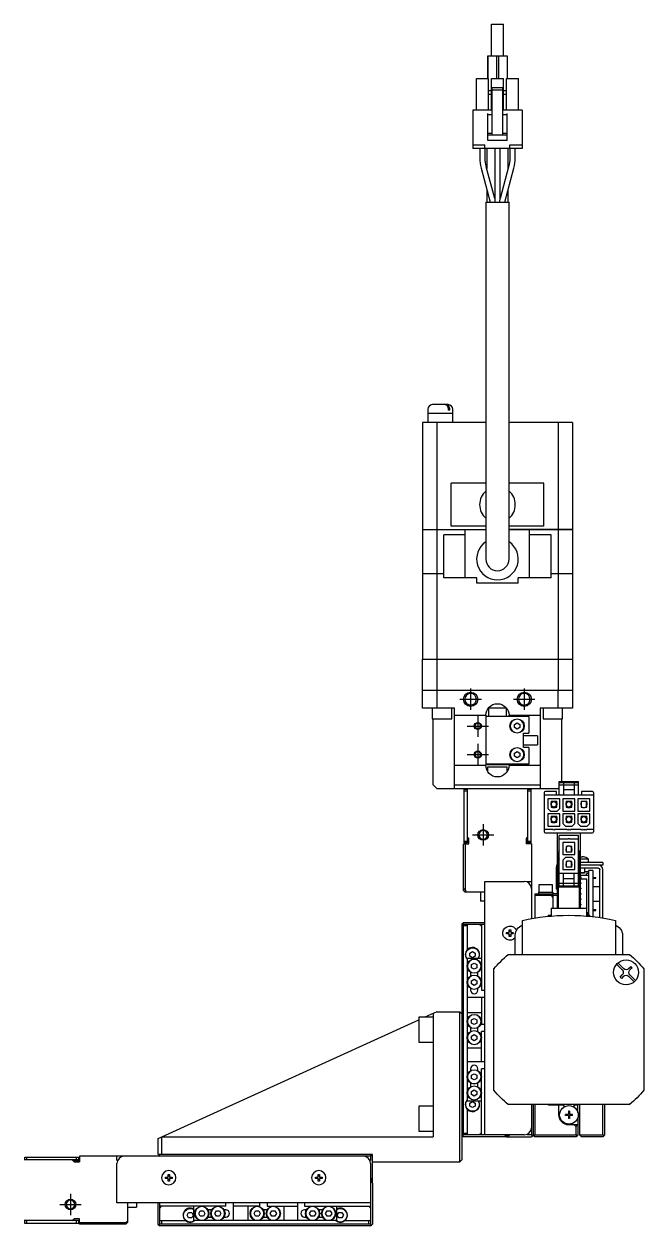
# Model space of a CAD drawing. Extents: x 0 to 1420, y -8 to 1169.
# Drawn here: x 913.2 to 1086.7, y 421.1 to 757.7 of the extents above; entities that cross this region are included whole.
import ezdxf

# ---------------------------------------------------------------- set-up
doc = ezdxf.new("R2010")
doc.units = 0
doc.header["$LTSCALE"] = 0.5
doc.linetypes.add('CENTER', pattern=[50.8, 31.75, -6.35, 6.35, -6.35])
for name, color, linetype in [('MSM_CENTER', 1, 'CENTER'), ('MSM_CONTINUOUS', 7, 'CONTINUOUS'), ('MSM_NARROW', 5, 'CONTINUOUS')]:
    doc.layers.add(name, color=color, linetype=linetype)

msp = doc.modelspace()

# ---------------------------------------------------------------- linework, layer by layer
at = {"layer": 'MSM_CENTER'}
for p, q in [((1038.21, 571.62), (1038.21, 565.62)), ((1053.21, 571.62), (1053.21, 565.62)), ((1035.21, 568.62), (1041.21, 568.62)), ((1050.21, 568.62), (1056.21, 568.62)), ((1040.21, 564.12), (1040.21, 558.12)), ((1037.21, 561.12), (1043.21, 561.12)), ((1040.21, 556.12), (1040.21, 550.12)), ((1037.21, 553.12), (1043.21, 553.12)), ((1041.71, 533.62), (1041.71, 527.62)), ((1038.71, 530.62), (1044.71, 530.62)), ((926.21, 430.12), (926.21, 424.12)), ((923.21, 427.12), (929.21, 427.12))]:
    msp.add_line(p, q, dxfattribs=at)
at = {"layer": 'MSM_CONTINUOUS'}
for p, q in [((1044.01, 757.72), (1047.41, 757.72)), ((1044.01, 748.82), (1044.01, 757.72)), ((1044.01, 748.82), (1044.01, 757.72)), ((1044.01, 748.82), (1044.01, 757.72)), ((1047.41, 748.82), (1047.41, 757.72)), ((1043.01, 747.87), (1043.01, 748.82)), ((1043.01, 748.82), (1048.41, 748.82)), ((1043.01, 748.82), (1043.01, 742.47)), ((1043.01, 747.57), (1043.01, 747.87)), ((1043.01, 742.47), (1043.01, 747.57)), ((1045.46, 748.82), (1045.46, 742.47)), ((1045.96, 748.82), (1045.96, 742.47)), ((1048.41, 748.82), (1048.41, 742.47)), ((1043.01, 745.77), (1043.01, 746.07)), ((1043.01, 746.07), (1043.01, 745.88)), ((1043.01, 745.88), (1043.01, 742.47)), ((1043.01, 742.47), (1043.01, 745.77)), ((1039.81, 733.57), (1039.81, 742.47)), ((1039.81, 742.47), (1043.21, 742.47)), ((1043.21, 733.57), (1043.21, 742.47)), ((1044.01, 733.57), (1044.01, 742.47)), ((1044.01, 742.47), (1047.41, 742.47)), ((1047.41, 733.57), (1047.41, 742.47)), ((1048.21, 733.57), (1048.21, 742.47)), ((1048.21, 742.47), (1051.61, 742.47)), ((1051.61, 733.57), (1051.61, 742.47)), ((1043.21, 739.12), (1044.01, 739.12)), ((1043.21, 738.12), (1044.01, 738.12)), ((1044.21, 726.57), (1044.21, 739.87)), ((1047.21, 739.87), (1044.21, 739.87)), ((1047.21, 739.17), (1044.21, 739.17)), ((1047.21, 726.57), (1047.21, 739.87)), ((1047.41, 739.12), (1048.21, 739.12)), ((1047.41, 738.12), (1048.21, 738.12)), ((1038.81, 733.57), (1038.81, 722.87)), ((1044.21, 733.57), (1038.81, 733.57)), ((1043.01, 725.07), (1043.01, 732.62)), ((1044.21, 732.32), (1043.01, 732.32)), ((1052.61, 733.57), (1047.21, 733.57)), ((1048.41, 732.32), (1047.21, 732.32)), ((1048.41, 725.07), (1048.41, 732.62)), ((1052.61, 733.57), (1052.61, 722.87)), ((1044.21, 727.07), (1043.01, 727.07)), ((1048.41, 727.07), (1047.21, 727.07)), ((1038.81, 723.87), (1042.21, 723.87)), ((1042.21, 722.87), (1042.21, 723.87)), ((1048.41, 726.57), (1043.01, 726.57)), ((1048.41, 725.07), (1043.01, 725.07)), ((1049.21, 722.87), (1049.21, 723.87)), ((1049.21, 723.87), (1052.61, 723.87)), ((1052.61, 722.87), (1038.81, 722.87)), ((1040.76, 722.87), (1040.76, 720.24)), ((1042.26, 720.24), (1042.26, 722.87)), ((1042.71, 722.87), (1042.71, 717.29)), ((1044.96, 722.87), (1044.96, 707.87)), ((1046.46, 708.9), (1046.46, 722.87)), ((1048.71, 717.29), (1048.71, 722.87)), ((1049.16, 722.87), (1049.16, 720.23)), ((1050.66, 720.23), (1050.66, 722.87)), ((1041.14, 717.35), (1043.68, 707.87)), ((1044.96, 708.9), (1042.59, 717.74)), ((1048.83, 717.74), (1046.46, 708.9)), ((1047.74, 707.87), (1050.28, 717.35)), ((1042.71, 711.5), (1042.71, 707.87)), ((1048.71, 707.87), (1048.71, 711.5)), ((1042.46, 707.87), (1048.96, 707.87)), ((1042.46, 707.87), (1042.46, 607.87)), ((1046.35, 708), (1046.46, 708.9)), ((1046.46, 707.87), (1046.46, 707.96)), ((1048.96, 607.87), (1048.96, 707.87)), ((1026.21, 649.82), (1026.21, 648.67)), ((1031.91, 651.12), (1027.51, 651.12)), ((1032, 649.62), (1032, 649.82)), ((1032.36, 649.62), (1032.36, 649.82)), ((1033.21, 648.67), (1033.21, 649.82)), ((1033.21, 648.67), (1026.21, 648.67)), ((1033.21, 648.62), (1026.21, 648.62)), ((1026.21, 648.62), (1026.21, 646.12)), ((1026.26, 648.67), (1026.26, 648.62)), ((1032.36, 649.62), (1032, 649.62)), ((1033.16, 648.62), (1033.16, 648.67)), ((1033.21, 646.12), (1033.21, 648.62)), ((1024.71, 646.12), (1024.71, 616.17)), ((1042.46, 646.12), (1024.71, 646.12)), ((1028.74, 646.12), (1028.74, 616.17)), ((1066.71, 646.12), (1048.96, 646.12)), ((1062.68, 646.12), (1062.68, 616.17)), ((1066.71, 646.12), (1066.71, 616.17)), ((1032.71, 617.12), (1032.71, 629.12)), ((1042.46, 629.12), (1032.71, 629.12)), ((1058.71, 629.12), (1048.96, 629.12)), ((1058.71, 617.12), (1058.71, 629.12)), ((1024.71, 616.17), (1042.46, 616.17)), ((1024.71, 616.12), (1024.71, 603.87)), ((1024.71, 616.12), (1042.46, 616.12)), ((1024.76, 616.17), (1024.76, 616.12)), ((1028.74, 616.12), (1028.74, 603.87)), ((1029, 616.17), (1029, 616.12)), ((1042.46, 617.12), (1032.71, 617.12)), ((1036.71, 602.62), (1036.71, 616.12)), ((1058.71, 617.12), (1048.96, 617.12)), ((1048.96, 616.17), (1066.71, 616.17)), ((1066.71, 616.12), (1048.96, 616.12)), ((1054.71, 602.62), (1054.71, 616.12)), ((1062.42, 616.17), (1062.42, 616.12)), ((1062.68, 616.12), (1062.68, 603.87)), ((1066.66, 616.17), (1066.66, 616.12)), ((1066.71, 616.12), (1066.71, 603.87)), ((1030.71, 602.62), (1030.71, 614.62)), ((1036.71, 614.62), (1030.71, 614.62)), ((1060.71, 614.62), (1054.71, 614.62)), ((1060.71, 602.62), (1060.71, 614.62)), ((1024.71, 603.87), (1030.71, 603.87)), ((1024.71, 603.82), (1024.71, 579.87)), ((1024.71, 603.82), (1030.71, 603.82)), ((1024.76, 603.87), (1024.76, 603.82)), ((1028.74, 603.82), (1028.74, 579.87)), ((1029, 603.87), (1029, 603.82)), ((1039.93, 602.62), (1030.71, 602.62)), ((1039.93, 601.12), (1039.93, 602.62)), ((1051.49, 601.12), (1051.49, 602.62)), ((1060.71, 602.62), (1051.49, 602.62)), ((1060.71, 603.87), (1066.71, 603.87)), ((1060.71, 603.82), (1066.71, 603.82)), ((1062.42, 603.87), (1062.42, 603.82)), ((1062.68, 603.82), (1062.68, 579.87)), ((1066.66, 603.87), (1066.66, 603.82)), ((1066.71, 603.82), (1066.71, 579.87)), ((1051.49, 601.12), (1039.93, 601.12)), ((1024.71, 579.87), (1066.71, 579.87)), ((1024.71, 579.82), (1066.71, 579.82)), ((1024.71, 566.12), (1024.71, 579.82)), ((1024.76, 579.87), (1024.76, 579.82)), ((1028.74, 579.82), (1028.74, 571.12)), ((1029, 579.87), (1029, 579.82)), ((1062.42, 579.87), (1062.42, 579.82)), ((1062.68, 579.82), (1062.68, 571.12)), ((1066.66, 579.87), (1066.66, 579.82)), ((1066.71, 579.82), (1066.71, 566.12)), ((1024.71, 571.12), (1066.71, 571.12)), ((1028.71, 571.12), (1028.71, 566.12)), ((1062.71, 566.12), (1062.71, 571.12)), ((1033.71, 566.12), (1024.71, 566.12)), ((1027.46, 566.12), (1027.46, 563.12)), ((1032.96, 563.12), (1032.96, 566.12)), ((1033.71, 543.62), (1033.71, 566.12)), ((1048.27, 566.12), (1043.15, 566.12)), ((1043.21, 566.12), (1043.21, 563.82)), ((1048.21, 563.82), (1048.21, 566.12)), ((1066.71, 566.12), (1057.71, 566.12)), ((1057.71, 566.12), (1057.71, 543.62)), ((1058.46, 566.12), (1058.46, 563.12)), ((1063.96, 563.12), (1063.96, 566.12)), ((1027.46, 563.12), (1032.96, 563.12)), ((1027.71, 544.62), (1027.71, 563.12)), ((1033.71, 564.12), (1042.46, 564.12)), ((1042.46, 564.12), (1042.46, 550.12)), ((1054.46, 563.82), (1042.46, 563.82)), ((1048.96, 564.12), (1057.71, 564.12)), ((1048.96, 563.82), (1048.96, 564.12)), ((1054.46, 563.82), (1054.46, 559.12)), ((1058.46, 563.12), (1063.96, 563.12)), ((1063.71, 545.62), (1063.71, 563.12)), ((1039.91, 560.42), (1039.88, 560.39)), ((1039.91, 560.42), (1040.6, 560.42)), ((1050.46, 561.55), (1051.21, 561.98)), ((1050.46, 560.68), (1050.46, 561.55)), ((1051.21, 560.25), (1050.46, 560.68)), ((1051.21, 561.98), (1051.96, 561.55)), ((1051.96, 560.68), (1051.21, 560.25)), ((1051.96, 561.55), (1051.96, 560.68)), ((1052.96, 555.12), (1052.96, 559.12)), ((1052.96, 559.12), (1054.46, 559.12)), ((1056.96, 558.37), (1052.96, 558.37)), ((1052.96, 555.87), (1056.96, 555.87)), ((1056.96, 558.37), (1056.96, 555.87)), ((1050.46, 553.55), (1051.21, 553.98)), ((1050.46, 552.68), (1050.46, 553.55)), ((1051.21, 552.25), (1050.46, 552.68)), ((1051.21, 553.98), (1051.96, 553.55)), ((1051.96, 552.68), (1051.21, 552.25)), ((1051.96, 553.55), (1051.96, 552.68)), ((1054.46, 555.12), (1052.96, 555.12)), ((1054.46, 555.12), (1054.46, 550.42)), ((1033.71, 550.12), (1042.46, 550.12)), ((1054.46, 550.42), (1042.46, 550.42)), ((1048.96, 550.22), (1042.46, 550.22)), ((1048.46, 549.62), (1042.96, 549.62)), ((1042.96, 549.62), (1042.96, 548.38)), ((1048.46, 548.38), (1048.46, 549.62)), ((1048.96, 550.12), (1048.96, 550.42)), ((1048.96, 550.12), (1057.71, 550.12)), ((1063.01, 541.82), (1063.01, 545.62)), ((1063.01, 545.62), (1068.41, 545.62)), ((1063.01, 545.32), (1068.41, 545.32)), ((1064.21, 545.32), (1064.21, 541.82)), ((1067.21, 545.32), (1067.21, 541.82)), ((1068.41, 541.82), (1068.41, 545.62)), ((1027.71, 544.62), (1028.71, 543.62)), ((1028.71, 543.62), (1062.71, 543.62)), ((1033.71, 544.62), (1057.71, 544.62)), ((1036.41, 528.42), (1036.41, 543.42)), ((1036.41, 543.42), (1037.21, 543.42)), ((1037.21, 542.92), (1036.41, 542.92)), ((1037.21, 543.62), (1037.21, 528.42)), ((1054.21, 528.42), (1054.21, 543.62)), ((1054.21, 543.42), (1055.01, 543.42)), ((1055.01, 542.92), (1054.21, 542.92)), ((1055.01, 543.42), (1055.01, 528.42)), ((1058.81, 542.52), (1058.81, 531.52)), ((1062.21, 542.82), (1059.11, 542.82)), ((1062.21, 541.82), (1062.21, 542.82)), ((1062.71, 543.62), (1063.01, 543.92)), ((1063.01, 544.62), (1068.41, 544.62)), ((1064.21, 543.32), (1067.21, 543.32)), ((1069.21, 542.82), (1069.21, 541.82)), ((1072.31, 542.82), (1069.21, 542.82)), ((1072.61, 542.52), (1072.61, 531.52)), ((1058.81, 541.82), (1072.61, 541.82)), ((1059.81, 540.72), (1059.81, 538.07)), ((1063.21, 540.72), (1059.81, 540.72)), ((1060.61, 539.57), (1060.61, 539.07)), ((1060.76, 539.57), (1060.61, 539.57)), ((1060.61, 539.07), (1060.76, 539.07)), ((1060.71, 540.07), (1060.71, 539.57)), ((1060.71, 540.07), (1062.31, 540.07)), ((1060.71, 539.07), (1060.71, 538.42)), ((1060.76, 540.07), (1060.76, 538.69)), ((1060.76, 538.69), (1061.14, 538.32)), ((1061.71, 539.91), (1062.26, 539.76)), ((1061.89, 538.32), (1062.26, 538.69)), ((1062.26, 538.69), (1062.26, 540.07)), ((1062.26, 539.57), (1062.41, 539.57)), ((1062.26, 539.07), (1062.41, 539.07)), ((1062.31, 539.57), (1062.31, 540.07)), ((1062.31, 538.42), (1062.31, 539.07)), ((1062.41, 539.07), (1062.41, 539.57)), ((1063.21, 538.07), (1063.21, 540.72)), ((1064.01, 540.72), (1064.01, 537.32)), ((1067.41, 540.72), (1064.01, 540.72)), ((1064.96, 539.57), (1064.81, 539.57)), ((1064.81, 539.57), (1064.81, 539.07)), ((1064.81, 539.07), (1064.96, 539.07)), ((1064.91, 540.07), (1066.51, 540.07)), ((1064.91, 540.07), (1064.91, 539.57)), ((1064.91, 539.07), (1064.91, 538.42)), ((1064.96, 540.07), (1064.96, 538.69)), ((1064.96, 538.69), (1065.34, 538.32)), ((1066.09, 538.32), (1066.46, 538.69)), ((1066.46, 538.69), (1066.46, 540.07)), ((1066.46, 539.57), (1066.61, 539.57)), ((1066.46, 539.07), (1066.61, 539.07)), ((1066.51, 539.57), (1066.51, 540.07)), ((1066.51, 538.42), (1066.51, 539.07)), ((1066.61, 539.07), (1066.61, 539.57)), ((1067.41, 537.32), (1067.41, 540.72)), ((1068.21, 540.72), (1068.21, 537.32)), ((1071.61, 540.72), (1068.21, 540.72)), ((1069.01, 539.57), (1069.01, 539.07)), ((1069.16, 539.57), (1069.01, 539.57)), ((1069.01, 539.07), (1069.16, 539.07)), ((1069.11, 540.07), (1070.71, 540.07)), ((1069.11, 540.07), (1069.11, 539.57)), ((1069.11, 539.07), (1069.11, 538.42)), ((1069.16, 540.07), (1069.16, 538.69)), ((1069.16, 538.69), (1069.54, 538.32)), ((1070.29, 538.32), (1070.66, 538.69)), ((1070.66, 538.69), (1070.66, 540.07)), ((1070.66, 539.57), (1070.81, 539.57)), ((1070.66, 539.07), (1070.81, 539.07)), ((1070.71, 539.57), (1070.71, 540.07)), ((1070.71, 538.42), (1070.71, 539.07)), ((1070.81, 539.07), (1070.81, 539.57)), ((1071.61, 537.32), (1071.61, 540.72)), ((1059.81, 538.07), (1060.56, 537.32)), ((1059.81, 536.52), (1059.81, 533.12)), ((1063.21, 536.52), (1059.81, 536.52)), ((1060.56, 537.32), (1062.46, 537.32)), ((1060.76, 535.37), (1060.61, 535.37)), ((1060.61, 535.37), (1060.61, 534.87)), ((1060.71, 538.42), (1061.04, 538.42)), ((1060.71, 535.87), (1060.71, 535.37)), ((1060.71, 535.87), (1062.31, 535.87)), ((1060.76, 535.87), (1060.76, 534.49)), ((1061.14, 538.32), (1061.89, 538.32)), ((1061.3, 535.71), (1061.82, 535.87)), ((1061.86, 538.32), (1061.31, 538.47)), ((1061.99, 538.42), (1062.31, 538.42)), ((1062.26, 534.49), (1062.26, 535.87)), ((1062.26, 535.37), (1062.41, 535.37)), ((1062.31, 535.37), (1062.31, 535.87)), ((1062.41, 534.87), (1062.41, 535.37)), ((1062.46, 537.32), (1063.21, 538.07)), ((1063.21, 533.12), (1063.21, 536.52)), ((1064.01, 537.32), (1067.41, 537.32)), ((1064.01, 536.52), (1064.01, 533.87)), ((1067.41, 536.52), (1064.01, 536.52)), ((1064.81, 535.37), (1064.81, 534.87)), ((1064.96, 535.37), (1064.81, 535.37)), ((1064.91, 538.42), (1065.24, 538.42)), ((1064.91, 535.87), (1066.51, 535.87)), ((1064.91, 535.87), (1064.91, 535.37)), ((1064.96, 535.87), (1064.96, 534.49)), ((1064.97, 535.87), (1064.96, 535.78)), ((1065.34, 538.32), (1066.09, 538.32)), ((1066.19, 538.42), (1066.51, 538.42)), ((1066.46, 534.49), (1066.46, 535.87)), ((1066.46, 535.87), (1066.46, 535.78)), ((1066.46, 535.37), (1066.61, 535.37)), ((1066.51, 535.37), (1066.51, 535.87)), ((1066.61, 534.87), (1066.61, 535.37)), ((1067.41, 533.87), (1067.41, 536.52)), ((1068.21, 537.32), (1071.61, 537.32)), ((1068.21, 536.52), (1068.21, 533.87)), ((1071.61, 536.52), (1068.21, 536.52)), ((1069.16, 535.37), (1069.01, 535.37)), ((1069.01, 535.37), (1069.01, 534.87)), ((1069.11, 538.42), (1069.44, 538.42)), ((1069.11, 535.87), (1070.71, 535.87)), ((1069.11, 535.87), (1069.11, 535.37)), ((1069.16, 535.87), (1069.16, 534.49)), ((1069.54, 538.32), (1070.29, 538.32)), ((1070.12, 535.71), (1069.6, 535.87)), ((1070.39, 538.42), (1070.71, 538.42)), ((1070.66, 534.49), (1070.66, 535.87)), ((1070.66, 535.37), (1070.81, 535.37)), ((1070.71, 535.37), (1070.71, 535.87)), ((1070.81, 534.87), (1070.81, 535.37)), ((1071.61, 533.87), (1071.61, 536.52)), ((1058.81, 532.22), (1061.26, 532.22)), ((1059.81, 533.12), (1063.21, 533.12)), ((1060.61, 534.87), (1060.76, 534.87)), ((1060.71, 534.87), (1060.71, 534.22)), ((1060.71, 534.22), (1061.04, 534.22)), ((1060.76, 534.49), (1061.14, 534.12)), ((1061.14, 534.12), (1061.89, 534.12)), ((1062.18, 534.41), (1061.72, 534.27)), ((1061.76, 532.22), (1065.19, 532.22)), ((1061.89, 534.12), (1062.26, 534.49)), ((1061.99, 534.22), (1062.31, 534.22)), ((1062.26, 534.87), (1062.41, 534.87)), ((1062.31, 534.22), (1062.31, 534.87)), ((1064.01, 533.87), (1064.76, 533.12)), ((1064.76, 533.12), (1066.66, 533.12)), ((1064.81, 534.87), (1064.96, 534.87)), ((1064.91, 534.87), (1064.91, 534.22)), ((1064.91, 534.22), (1065.24, 534.22)), ((1064.96, 534.49), (1065.34, 534.12)), ((1065.34, 534.12), (1066.09, 534.12)), ((1065.69, 532.22), (1065.74, 532.22)), ((1066.09, 534.12), (1066.46, 534.49)), ((1066.19, 534.22), (1066.51, 534.22)), ((1066.24, 532.22), (1069.11, 532.22)), ((1066.46, 534.87), (1066.61, 534.87)), ((1066.51, 534.22), (1066.51, 534.87)), ((1066.66, 533.12), (1067.41, 533.87)), ((1068.21, 533.87), (1068.96, 533.12)), ((1068.96, 533.12), (1070.86, 533.12)), ((1069.01, 534.87), (1069.16, 534.87)), ((1069.11, 534.87), (1069.11, 534.22)), ((1069.11, 534.22), (1069.44, 534.22)), ((1069.16, 534.49), (1069.54, 534.12)), ((1069.25, 534.41), (1069.7, 534.27)), ((1069.54, 534.12), (1070.29, 534.12)), ((1069.61, 532.22), (1069.66, 532.22)), ((1070.16, 532.22), (1070.21, 532.22)), ((1070.29, 534.12), (1070.66, 534.49)), ((1070.39, 534.22), (1070.71, 534.22)), ((1070.66, 534.87), (1070.81, 534.87)), ((1070.71, 534.22), (1070.71, 534.87)), ((1070.71, 532.22), (1072.61, 532.22)), ((1070.86, 533.12), (1071.61, 533.87)), ((1036.41, 528.92), (1037.21, 528.92)), ((1037.21, 530.12), (1037.71, 529.62)), ((1037.71, 528.12), (1037.71, 529.62)), ((1053.71, 529.62), (1054.21, 530.12)), ((1053.71, 529.62), (1053.71, 528.12)), ((1053.96, 528.12), (1053.96, 529.87)), ((1054.21, 528.92), (1055.01, 528.92)), ((1059.11, 531.22), (1072.31, 531.22)), ((1062.46, 531.22), (1062.46, 510.12)), ((1063.01, 516.02), (1063.01, 530.42)), ((1068.41, 530.42), (1063.01, 530.42)), ((1065.46, 529.42), (1063.01, 529.42)), ((1067.41, 528.52), (1064.01, 528.52)), ((1064.01, 528.52), (1064.01, 525.12)), ((1068.41, 529.42), (1065.96, 529.42)), ((1067.41, 525.12), (1067.41, 528.52)), ((1068.41, 516.02), (1068.41, 530.42)), ((1068.96, 510.12), (1068.96, 531.22)), ((1036.21, 515.12), (1036.21, 528.12)), ((1036.21, 528.12), (1037.71, 528.12)), ((1037.21, 528.42), (1036.41, 528.42)), ((1036.71, 528.12), (1036.71, 515.23)), ((1055.21, 528.12), (1053.71, 528.12)), ((1055.01, 528.42), (1054.21, 528.42)), ((1055.21, 528.12), (1055.21, 507.18)), ((1062.71, 525.12), (1062.71, 510.12)), ((1064.01, 525.12), (1067.41, 525.12)), ((1064.96, 526.77), (1064.81, 526.77)), ((1064.81, 526.77), (1064.81, 526.27)), ((1064.81, 526.27), (1064.96, 526.27)), ((1065.24, 527.42), (1064.91, 527.42)), ((1064.91, 527.42), (1064.91, 526.77)), ((1064.91, 526.27), (1064.91, 525.77)), ((1066.51, 525.77), (1064.91, 525.77)), ((1065.34, 527.52), (1064.96, 527.14)), ((1064.96, 527.14), (1064.96, 525.77)), ((1066.09, 527.52), (1065.34, 527.52)), ((1066.46, 527.14), (1066.09, 527.52)), ((1066.51, 527.42), (1066.19, 527.42)), ((1066.46, 525.77), (1066.46, 527.14)), ((1066.61, 526.77), (1066.46, 526.77)), ((1066.61, 526.27), (1066.46, 526.27)), ((1066.51, 526.77), (1066.51, 527.42)), ((1066.51, 525.77), (1066.51, 526.27)), ((1066.61, 526.27), (1066.61, 526.77)), ((1068.71, 510.12), (1068.71, 525.12)), ((1064.76, 524.32), (1064.01, 523.57)), ((1064.01, 523.57), (1064.01, 520.92)), ((1066.66, 524.32), (1064.76, 524.32)), ((1064.96, 522.57), (1064.81, 522.57)), ((1064.81, 522.57), (1064.81, 522.07)), ((1064.81, 522.07), (1064.96, 522.07)), ((1065.24, 523.22), (1064.91, 523.22)), ((1064.91, 523.22), (1064.91, 522.57)), ((1064.91, 522.07), (1064.91, 521.57)), ((1065.34, 523.32), (1064.96, 522.94)), ((1064.96, 522.94), (1064.96, 521.57)), ((1066.09, 523.32), (1065.34, 523.32)), ((1066.46, 522.94), (1066.09, 523.32)), ((1066.51, 523.22), (1066.19, 523.22)), ((1066.46, 521.57), (1066.46, 522.94)), ((1066.61, 522.57), (1066.46, 522.57)), ((1066.61, 522.07), (1066.46, 522.07)), ((1066.51, 522.57), (1066.51, 523.22)), ((1066.51, 521.57), (1066.51, 522.07)), ((1066.61, 522.07), (1066.61, 522.57)), ((1067.41, 523.57), (1066.66, 524.32)), ((1067.41, 520.92), (1067.41, 523.57)), ((1071.21, 523.81), (1068.96, 523.81)), ((1075.21, 522.92), (1068.96, 522.92)), ((1075.21, 522.12), (1068.96, 522.12)), ((1069.01, 524.37), (1069.01, 524.5)), ((1069.41, 524.37), (1069.01, 524.37)), ((1069.41, 524.5), (1069.41, 524.37)), ((1070.16, 524.37), (1070.14, 524.37)), ((1071.21, 522.92), (1071.21, 523.81)), ((1075.21, 522.92), (1075.21, 522.12)), ((1062.21, 515.42), (1062.21, 521.72)), ((1068.41, 519.82), (1063.01, 519.82)), ((1064.01, 520.92), (1067.41, 520.92)), ((1064.21, 516.32), (1064.21, 519.82)), ((1066.51, 521.57), (1064.91, 521.57)), ((1067.21, 516.32), (1067.21, 519.82)), ((1074.01, 521.32), (1068.96, 521.32)), ((1068.96, 520.12), (1070.21, 520.12)), ((1070.01, 519.92), (1068.96, 519.92)), ((1068.96, 519.37), (1071.21, 519.37)), ((1068.96, 518.87), (1069.06, 518.87)), ((1069.06, 518.87), (1069.06, 518.37)), ((1069.06, 518.37), (1070.71, 518.37)), ((1070.01, 519.92), (1070.21, 520.12)), ((1070.21, 520.12), (1070.21, 521.32)), ((1070.21, 520.37), (1071.21, 520.37)), ((1071.21, 519.82), (1070.66, 519.82)), ((1070.66, 519.37), (1070.66, 519.82)), ((1070.71, 507.9), (1070.71, 518.37)), ((1072.41, 520.62), (1071.21, 520.62)), ((1071.21, 520.62), (1071.21, 508.12)), ((1072.41, 520.62), (1072.41, 507.74)), ((1072.41, 518.74), (1073.21, 518.74)), ((1072.41, 518.49), (1073.21, 518.49)), ((1073.21, 518.49), (1073.21, 518.74)), ((1074.41, 507.48), (1074.41, 520.92)), ((1075.21, 507.35), (1075.21, 520.92)), ((1036.21, 515.73), (1036.71, 515.23)), ((1036.71, 514.62), (1036.21, 515.12)), ((1036.71, 515.23), (1037.02, 514.62)), ((1042.21, 446.62), (1042.21, 517.62)), ((1042.21, 517.62), (1053.21, 517.62)), ((1054.01, 517.62), (1055.21, 517.62)), ((1061.11, 516.62), (1057.31, 516.62)), ((1057.31, 516.62), (1057.31, 514.62)), ((1061.11, 514.62), (1061.11, 516.62)), ((1062.46, 515.42), (1062.21, 515.42)), ((1068.41, 517.02), (1063.01, 517.02)), ((1068.41, 516.32), (1063.01, 516.32)), ((1068.41, 516.02), (1063.01, 516.02)), ((1067.21, 518.32), (1064.21, 518.32)), ((1074.41, 516.12), (1072.41, 516.12)), ((1042.21, 514.62), (1036.71, 514.62)), ((1040.96, 514.62), (1040.96, 512.12)), ((1042.21, 512.12), (1040.96, 512.12)), ((1056.21, 514.12), (1056.21, 507.35)), ((1056.21, 514.12), (1057.21, 514.12)), ((1062.46, 513.62), (1056.21, 513.62)), ((1057.21, 514.62), (1057.21, 513.62)), ((1057.21, 514.62), (1061.21, 514.62)), ((1057.21, 514.12), (1061.21, 514.12)), ((1060.71, 513.62), (1061.21, 513.12)), ((1061.21, 514.62), (1061.21, 510.12)), ((1062.46, 514.12), (1061.21, 514.12)), ((1072.41, 512.12), (1074.41, 512.12)), ((1060.71, 510.12), (1070.71, 510.12)), ((1060.71, 510.12), (1060.71, 507.9)), ((1070.71, 508.87), (1071.21, 508.87)), ((1071.21, 508.64), (1070.71, 508.64)), ((1071.21, 508.41), (1070.71, 508.41)), ((1072.41, 509.74), (1073.21, 509.74)), ((1072.41, 509.49), (1073.21, 509.49)), ((1073.21, 509.49), (1073.21, 509.74)), ((1036.21, 506.12), (1035.71, 505.62)), ((1035.71, 505.62), (1035.71, 439.62)), ((1036.21, 505.62), (1035.96, 505.87)), ((1036.21, 506.12), (1042.21, 506.12)), ((1036.21, 505.62), (1042.21, 505.62)), ((1036.21, 446.62), (1036.21, 505.62)), ((1037.21, 505.12), (1036.21, 505.12)), ((1037.21, 505.62), (1037.21, 498.44)), ((1040.71, 505.62), (1041.21, 505.12)), ((1041.21, 505.62), (1041.21, 487.12)), ((1052.71, 497.12), (1052.71, 506.69)), ((1059.89, 508.12), (1060.71, 508.12)), ((1059.89, 508.12), (1059.89, 507.83)), ((1070.71, 508.12), (1071.53, 508.12)), ((1071.53, 507.83), (1071.53, 508.12)), ((1078.71, 506.69), (1078.71, 497.12)), ((1048.28, 503.32), (1049.01, 503.32)), ((1049.01, 502.92), (1048.28, 502.92)), ((1049.01, 503.32), (1049.01, 504.04)), ((1049.01, 502.19), (1049.01, 502.92)), ((1049.41, 504.04), (1049.41, 503.32)), ((1049.41, 503.32), (1050.14, 503.32)), ((1049.41, 502.92), (1049.41, 502.19)), ((1050.14, 502.92), (1049.41, 502.92)), ((1050.71, 497.12), (1050.71, 502.53)), ((1080.71, 502.53), (1080.71, 497.12)), ((1037.21, 496.12), (1037.21, 456.12)), ((1037.21, 496.12), (1041.21, 496.12)), ((1037.96, 497.55), (1038.71, 497.98)), ((1037.96, 496.68), (1037.96, 497.55)), ((1038.71, 496.25), (1037.96, 496.68)), ((1038.71, 497.98), (1039.46, 497.55)), ((1039.46, 496.68), (1038.71, 496.25)), ((1039.46, 497.55), (1039.46, 496.68)), ((1048.71, 497.12), (1048.58, 496.99)), ((1048.74, 497.12), (1082.68, 497.12)), ((1082.84, 496.99), (1082.71, 497.12)), ((1038.21, 492.13), (1038.21, 491.1)), ((1038.46, 494.3), (1039.21, 494.73)), ((1038.46, 493.43), (1038.46, 494.3)), ((1039.21, 493), (1038.46, 493.43)), ((1039.21, 494.73), (1039.96, 494.3)), ((1039.96, 493.43), (1039.21, 493)), ((1039.96, 494.3), (1039.96, 493.43)), ((1040.21, 491.1), (1040.21, 492.13)), ((1044.84, 493.24), (1044.71, 493.12)), ((1044.71, 459.14), (1044.71, 493.09)), ((1079.99, 493.48), (1079.07, 494.41)), ((1079.42, 494.76), (1080.34, 493.84)), ((1080.65, 492.82), (1079.99, 493.48)), ((1080.34, 493.84), (1081, 493.18)), ((1082.42, 493.18), (1083.02, 493.78)), ((1083.37, 493.42), (1082.77, 492.82)), ((1083.02, 493.78), (1083.37, 493.42)), ((1086.71, 493.12), (1086.58, 493.24)), ((1086.71, 493.09), (1086.71, 459.14)), ((1038.46, 489.8), (1039.21, 490.23)), ((1038.46, 488.93), (1038.46, 489.8)), ((1039.21, 488.5), (1038.46, 488.93)), ((1039.21, 490.23), (1039.96, 489.8)), ((1039.96, 488.93), (1039.21, 488.5)), ((1039.96, 489.8), (1039.96, 488.93)), ((1080.05, 490.81), (1080.65, 491.41)), ((1080.4, 490.45), (1080.05, 490.81)), ((1081, 491.05), (1080.4, 490.45)), ((1083.08, 490.39), (1082.42, 491.05)), ((1082.77, 491.41), (1084.36, 489.82)), ((1084, 489.47), (1083.08, 490.39)), ((1042.21, 485.12), (1037.21, 485.12)), ((1038.21, 487.63), (1038.21, 487.12)), ((1040.21, 487.12), (1040.21, 487.63)), ((1041.21, 487.12), (1042.21, 487.12)), ((1041.21, 485.12), (1041.21, 477.62)), ((950.71, 445.57), (1023.71, 478.84)), ((1023.71, 479.62), (1023.71, 472.62)), ((1027.71, 479.62), (1023.71, 479.62)), ((1028.71, 481.12), (1025.42, 479.62)), ((1027.71, 480.66), (1027.71, 446.12)), ((1028.71, 481.12), (1035.21, 481.12)), ((1035.21, 439.12), (1035.21, 481.12)), ((1035.21, 481.12), (1035.71, 480.62)), ((1037.21, 480.92), (1041.21, 480.92)), ((1038.46, 478.8), (1039.21, 479.23)), ((1038.46, 477.93), (1038.46, 478.8)), ((1039.21, 479.23), (1039.96, 478.8)), ((1039.96, 478.8), (1039.96, 477.93)), ((1038.21, 476.63), (1038.21, 475.6)), ((1039.21, 477.5), (1038.46, 477.93)), ((1038.46, 474.3), (1039.21, 474.73)), ((1039.96, 477.93), (1039.21, 477.5)), ((1039.21, 474.73), (1039.96, 474.3)), ((1040.21, 475.6), (1040.21, 476.63)), ((1041.21, 477.62), (1042.21, 477.62)), ((1041.21, 467.12), (1041.21, 475.62)), ((1042.21, 475.62), (1041.21, 475.62)), ((1023.71, 472.62), (1027.71, 472.62)), ((1038.46, 473.43), (1038.46, 474.3)), ((1039.21, 473), (1038.46, 473.43)), ((1039.96, 473.43), (1039.21, 473)), ((1039.96, 474.3), (1039.96, 473.43)), ((1041.21, 470.92), (1037.21, 470.92)), ((1042.21, 467.12), (1037.21, 467.12)), ((1038.21, 465.12), (1038.21, 464.6)), ((1040.21, 464.6), (1040.21, 465.12)), ((1041.21, 446.62), (1041.21, 465.12)), ((1042.21, 465.12), (1041.21, 465.12)), ((1038.46, 463.3), (1039.21, 463.73)), ((1038.46, 462.43), (1038.46, 463.3)), ((1039.21, 462), (1038.46, 462.43)), ((1039.21, 463.73), (1039.96, 463.3)), ((1039.96, 462.43), (1039.21, 462)), ((1039.96, 463.3), (1039.96, 462.43)), ((1038.21, 461.13), (1038.21, 460.1)), ((1038.46, 458.8), (1039.21, 459.23)), ((1038.46, 457.93), (1038.46, 458.8)), ((1039.21, 457.5), (1038.46, 457.93)), ((1039.21, 459.23), (1039.96, 458.8)), ((1039.96, 457.93), (1039.21, 457.5)), ((1039.96, 458.8), (1039.96, 457.93)), ((1040.21, 460.1), (1040.21, 461.13)), ((1044.71, 459.12), (1044.84, 458.99)), ((1086.58, 458.99), (1086.71, 459.12)), ((1023.71, 454.62), (1023.71, 447.62)), ((1027.71, 454.62), (1023.71, 454.62)), ((1037.21, 456.12), (1041.21, 456.12)), ((1037.96, 455.55), (1038.71, 455.98)), ((1037.96, 454.68), (1037.96, 455.55)), ((1038.71, 454.25), (1037.96, 454.68)), ((1038.71, 455.98), (1039.46, 455.55)), ((1039.46, 454.68), (1038.71, 454.25)), ((1039.46, 455.55), (1039.46, 454.68)), ((1048.58, 455.24), (1048.71, 455.12)), ((1082.68, 455.12), (1048.74, 455.12)), ((1055.21, 455.12), (1055.21, 446.62)), ((1055.71, 455.12), (1055.71, 446.62)), ((1056.21, 455.12), (1056.21, 446.62)), ((1060.01, 454.92), (1060.01, 455.12)), ((1064.16, 454.92), (1060.01, 454.92)), ((1062.91, 452.22), (1062.91, 454.92)), ((1064.33, 454.62), (1064.16, 454.92)), ((1067.26, 454.92), (1067.09, 454.62)), ((1068.21, 454.92), (1067.26, 454.92)), ((1068.21, 452.93), (1068.21, 454.92)), ((1068.71, 455.12), (1068.71, 446.62)), ((1075.21, 446.62), (1075.21, 455.12)), ((1075.71, 455.12), (1075.71, 446.62)), ((1082.71, 455.12), (1082.84, 455.24)), ((1037.21, 453.79), (1037.21, 446.62)), ((1064.71, 452.07), (1064.71, 452.36)), ((1065.51, 452.36), (1064.71, 452.36)), ((1065.51, 452.07), (1064.71, 452.07)), ((1065.24, 452.36), (1065.24, 452.07)), ((1065.86, 453.22), (1065.57, 453.22)), ((1065.57, 453.22), (1065.57, 452.42)), ((1065.86, 452.69), (1065.57, 452.69)), ((1065.57, 452.01), (1065.57, 451.22)), ((1065.57, 451.75), (1065.86, 451.75)), ((1065.86, 451.22), (1065.57, 451.22)), ((1065.86, 453.22), (1065.86, 452.42)), ((1065.86, 452.01), (1065.86, 451.22)), ((1066.71, 452.36), (1065.92, 452.36)), ((1066.71, 452.07), (1065.92, 452.07)), ((1066.18, 452.36), (1066.18, 452.07)), ((1066.71, 452.07), (1066.71, 452.36)), ((1068.21, 451.5), (1068.21, 446.62)), ((1068.21, 449.42), (1065.71, 449.42)), ((1067.21, 449.42), (1067.71, 448.92)), ((1067.71, 448.92), (1068.06, 449.42)), ((1067.71, 446.62), (1067.71, 448.92)), ((950.71, 441.12), (950.71, 445.57)), ((951.71, 446.02), (951.71, 441.12)), ((951.91, 446.12), (1027.71, 446.12)), ((1023.71, 447.62), (1027.71, 447.62)), ((1035.71, 446.62), (1036.21, 446.12)), ((1035.96, 446.37), (1036.21, 446.62)), ((1036.21, 447.12), (1037.21, 447.12)), ((1053.21, 446.62), (1036.21, 446.62)), ((1047.71, 446.12), (1036.21, 446.12)), ((1041.21, 447.12), (1040.71, 446.62)), ((1047.71, 446.62), (1047.96, 446.37)), ((1048.21, 446.62), (1047.71, 446.12)), ((1048.01, 446.22), (1047.81, 446.22)), ((1048.01, 446.12), (1047.91, 446.22)), ((1048.01, 446.12), (1055.21, 446.12)), ((1048.31, 446.52), (1048.31, 446.62)), ((1048.49, 446.12), (1048.49, 446.62)), ((1048.71, 446.12), (1048.71, 446.62)), ((1048.71, 446.12), (1049.21, 446.62)), ((1055.21, 446.62), (1054.01, 446.62)), ((1055.21, 446.62), (1055.46, 446.37)), ((1055.71, 446.62), (1055.21, 446.12)), ((1056.21, 446.12), (1055.71, 446.62)), ((1055.96, 446.37), (1056.21, 446.62)), ((1056.21, 446.62), (1067.71, 446.62)), ((1067.71, 446.12), (1056.21, 446.12)), ((1067.71, 446.62), (1067.96, 446.37)), ((1068.21, 446.62), (1067.71, 446.12)), ((1068.71, 446.62), (1075.21, 446.62)), ((1069.21, 446.12), (1068.71, 446.62)), ((1075.21, 446.12), (1069.21, 446.12)), ((1075.21, 446.62), (1075.46, 446.37)), ((1075.71, 446.62), (1075.21, 446.12)), ((1010.71, 441.12), (950.71, 441.12)), ((951.21, 441.12), (950.96, 440.87)), ((1010.21, 441.12), (1010.71, 440.62)), ((1010.71, 433.42), (1010.71, 441.12)), ((928.41, 439.62), (913.21, 439.62)), ((913.41, 439.62), (913.41, 440.42)), ((913.41, 440.42), (928.41, 440.42)), ((913.91, 440.42), (913.91, 439.62)), ((927.21, 439.12), (926.71, 439.62)), ((928.71, 439.37), (926.96, 439.37)), ((927.21, 439.12), (928.71, 439.12)), ((927.91, 439.62), (927.91, 440.42)), ((928.41, 440.42), (928.41, 439.62)), ((928.71, 440.62), (928.71, 439.12)), ((1010.21, 440.62), (928.71, 440.62)), ((939.21, 439.42), (939.21, 440.62)), ((939.21, 427.62), (939.21, 438.62)), ((950.71, 440.62), (950.96, 440.87)), ((950.96, 440.87), (951.21, 440.62)), ((1010.21, 440.62), (1010.46, 440.87)), ((1010.21, 440.62), (1010.21, 439.42)), ((1010.21, 438.62), (1010.21, 421.62)), ((1010.71, 439.12), (1035.21, 439.12)), ((1035.71, 439.62), (1035.21, 439.12)), ((952.78, 434.82), (953.51, 434.82)), ((953.51, 434.42), (952.78, 434.42)), ((953.51, 434.82), (953.51, 435.54)), ((953.51, 433.69), (953.51, 434.42)), ((953.91, 435.54), (953.91, 434.82)), ((953.91, 434.82), (954.64, 434.82)), ((953.91, 434.42), (953.91, 433.69)), ((954.64, 434.42), (953.91, 434.42)), ((994.78, 434.82), (995.51, 434.82)), ((995.51, 434.42), (994.78, 434.42)), ((995.51, 434.82), (995.51, 435.54)), ((995.51, 433.69), (995.51, 434.42)), ((995.91, 435.54), (995.91, 434.82)), ((995.91, 434.82), (996.64, 434.82)), ((995.91, 434.42), (995.91, 433.69)), ((996.64, 434.42), (995.91, 434.42)), ((1010.71, 434.12), (1010.21, 434.62)), ((1010.71, 434.12), (1010.21, 434.12)), ((1010.71, 433.89), (1010.21, 433.89)), ((1010.31, 433.72), (1010.21, 433.72)), ((1010.46, 433.37), (1010.21, 433.62)), ((1010.21, 433.12), (1010.46, 433.37)), ((1010.46, 433.37), (1010.71, 433.12)), ((1010.71, 433.42), (1010.61, 433.32)), ((1010.61, 433.42), (1010.61, 433.22)), ((1010.71, 433.12), (1010.71, 421.62)), ((1010.21, 427.62), (939.21, 427.62)), ((942.21, 427.62), (942.21, 422.12)), ((944.71, 427.62), (944.71, 426.37)), ((950.71, 421.62), (950.71, 427.62)), ((951.21, 421.62), (951.21, 427.62)), ((969.71, 426.62), (969.71, 427.62)), ((971.71, 427.62), (971.71, 422.62)), ((979.21, 426.62), (979.21, 427.62)), ((981.21, 427.62), (981.21, 426.62)), ((989.71, 427.62), (989.71, 422.62)), ((991.71, 427.62), (991.71, 426.62)), ((942.21, 426.37), (944.71, 426.37)), ((951.21, 426.12), (951.71, 426.62)), ((969.71, 426.62), (951.21, 426.62)), ((958.85, 424.12), (959.28, 424.87)), ((959.28, 424.87), (960.14, 424.87)), ((960.14, 424.87), (960.58, 424.12)), ((960.71, 422.62), (960.71, 426.62)), ((962.1, 424.62), (962.53, 425.37)), ((962.53, 423.87), (962.1, 424.62)), ((962.53, 425.37), (963.39, 425.37)), ((963.39, 425.37), (963.83, 424.62)), ((963.83, 424.62), (963.39, 423.87)), ((965.73, 425.62), (964.69, 425.62)), ((966.6, 424.62), (967.03, 425.37)), ((967.03, 423.87), (966.6, 424.62)), ((967.03, 425.37), (967.89, 425.37)), ((967.89, 425.37), (968.33, 424.62)), ((968.33, 424.62), (967.89, 423.87)), ((969.71, 425.62), (969.19, 425.62)), ((979.21, 426.62), (971.71, 426.62)), ((975.91, 422.62), (975.91, 426.62)), ((977.6, 424.62), (978.03, 425.37)), ((978.03, 423.87), (977.6, 424.62)), ((978.03, 425.37), (978.89, 425.37)), ((978.89, 425.37), (979.33, 424.62)), ((979.33, 424.62), (978.89, 423.87)), ((981.23, 425.62), (980.19, 425.62)), ((981.21, 426.62), (989.71, 426.62)), ((982.1, 424.62), (982.53, 425.37)), ((982.53, 423.87), (982.1, 424.62)), ((982.53, 425.37), (983.39, 425.37)), ((983.39, 425.37), (983.83, 424.62)), ((983.83, 424.62), (983.39, 423.87)), ((985.91, 426.62), (985.91, 422.62)), ((991.71, 426.62), (1010.21, 426.62)), ((992.23, 425.62), (991.71, 425.62)), ((993.1, 424.62), (993.53, 425.37)), ((993.53, 423.87), (993.1, 424.62)), ((993.53, 425.37), (994.39, 425.37)), ((994.39, 425.37), (994.83, 424.62)), ((994.83, 424.62), (994.39, 423.87)), ((996.73, 425.62), (995.69, 425.62)), ((997.6, 424.62), (998.03, 425.37)), ((998.03, 423.87), (997.6, 424.62)), ((998.03, 425.37), (998.89, 425.37)), ((998.89, 425.37), (999.33, 424.62)), ((999.33, 424.62), (998.89, 423.87)), ((1000.71, 422.62), (1000.71, 426.62)), ((1000.85, 424.12), (1001.28, 424.87)), ((1001.28, 424.87), (1002.14, 424.87)), ((1002.14, 424.87), (1002.58, 424.12)), ((1009.71, 426.62), (1010.21, 426.12)), ((928.41, 422.62), (913.21, 422.62)), ((913.41, 421.82), (913.41, 422.62)), ((928.41, 421.82), (913.41, 421.82)), ((913.91, 422.62), (913.91, 421.82)), ((926.71, 422.62), (927.21, 423.12)), ((928.71, 423.12), (927.21, 423.12)), ((927.91, 421.82), (927.91, 422.62)), ((928.41, 422.62), (928.41, 421.82)), ((928.71, 421.62), (928.71, 423.12)), ((928.71, 422.12), (941.6, 422.12)), ((941.71, 421.62), (928.71, 421.62)), ((941.1, 421.62), (941.6, 422.12)), ((941.6, 422.12), (942.21, 422.42)), ((942.21, 422.12), (941.71, 421.62)), ((950.96, 421.37), (950.71, 421.62)), ((951.21, 421.62), (950.96, 421.37)), ((950.96, 421.37), (951.21, 421.12)), ((951.21, 422.62), (958.39, 422.62)), ((1010.21, 421.62), (951.21, 421.62)), ((1010.21, 421.12), (951.21, 421.12)), ((951.71, 422.62), (951.71, 421.62)), ((959.28, 423.37), (958.85, 424.12)), ((960.14, 423.37), (959.28, 423.37)), ((960.58, 424.12), (960.14, 423.37)), ((1000.71, 422.62), (960.71, 422.62)), ((963.39, 423.87), (962.53, 423.87)), ((964.69, 423.62), (965.73, 423.62)), ((967.89, 423.87), (967.03, 423.87)), ((969.19, 423.62), (969.71, 423.62)), ((978.89, 423.87), (978.03, 423.87)), ((980.19, 423.62), (981.23, 423.62)), ((983.39, 423.87), (982.53, 423.87)), ((991.71, 423.62), (992.23, 423.62)), ((994.39, 423.87), (993.53, 423.87)), ((995.69, 423.62), (996.73, 423.62)), ((998.89, 423.87), (998.03, 423.87)), ((1001.28, 423.37), (1000.85, 424.12)), ((1002.14, 423.37), (1001.28, 423.37)), ((1002.58, 424.12), (1002.14, 423.37)), ((1003.03, 422.62), (1010.21, 422.62)), ((1009.71, 421.62), (1009.71, 422.62)), ((1010.46, 421.37), (1010.21, 421.62)), ((1010.21, 421.12), (1010.46, 421.37)), ((1010.71, 421.62), (1010.46, 421.37))]:
    msp.add_line(p, q, dxfattribs=at)
at = {"layer": 'MSM_CONTINUOUS', "extrusion": (0, 0, -1)}
for centre, radius in [((-1038.21, 568.62), 1.62), ((-1053.21, 568.62), 1.62), ((-1051.21, 561.12), 1.9), ((-1040.21, 561.12), 0.8), ((-1040.21, 553.12), 0.8), ((-1051.21, 553.12), 1.9), ((-1041.71, 530.62), 1.23), ((-1039.21, 493.87), 1.9), ((-1039.21, 489.37), 1.9), ((-1039.21, 478.37), 1.9), ((-1039.21, 473.87), 1.9), ((-1039.21, 462.87), 1.9), ((-1039.21, 458.37), 1.9), ((-953.71, 434.62), 2), ((-995.71, 434.62), 2), ((-926.21, 427.12), 1.23), ((-962.96, 424.62), 1.9), ((-967.46, 424.62), 1.9), ((-978.46, 424.62), 1.9), ((-982.96, 424.62), 1.9), ((-993.96, 424.62), 1.9), ((-998.46, 424.62), 1.9)]:
    msp.add_circle(centre, radius, dxfattribs=at)
at = {"layer": 'MSM_CONTINUOUS'}
for centre, radius in [((1051.21, 561.12), 2), ((1051.21, 553.12), 2), ((1061.51, 539.19), 0.75), ((1065.71, 539.19), 0.75), ((1061.51, 534.99), 0.75), ((1065.71, 534.99), 0.75), ((1069.91, 534.99), 0.75), ((1039.21, 493.87), 2), ((1081.71, 492.12), 3.5), ((1039.21, 489.37), 2), ((1039.21, 478.37), 2), ((1039.21, 473.87), 2), ((1039.21, 462.87), 2), ((1039.21, 458.37), 2), ((1065.71, 452.22), 2.6), ((962.96, 424.62), 2), ((967.46, 424.62), 2), ((978.46, 424.62), 2), ((982.96, 424.62), 2), ((993.96, 424.62), 2), ((998.46, 424.62), 2)]:
    msp.add_circle(centre, radius, dxfattribs=at)
for centre, radius, start, end in [((1051.91, 720.24), 11.15, 179.9911, 195.0006), ((1039.55, 720.23), 11.11, 345, 0.006), ((1027.51, 649.82), 1.3, 90, 180), ((1031.04, 650.31), 0.809, 33.6126, 87.2927), ((1031.36, 650.23), 0.891, 28.7486, 85.0367), ((1030.39, 649.84), 1.61, 359.2584, 34.7863), ((1031.91, 649.82), 1.3, 0, 90), ((1030.69, 649.83), 1.66, 359.4455, 29.7231), ((1045.71, 623.12), 5, 130.5416, 229.4584), ((1045.71, 623.12), 5, 310.5416, 49.4584), ((1045.71, 607.87), 5.82, 123.9465, 56.0535), ((1045.71, 607.87), 3.25, 180, 360), ((1059.11, 542.52), 0.3, 90, 180), ((1072.31, 542.52), 0.3, 0, 90), ((1059.11, 531.52), 0.3, 180, 270), ((1072.31, 531.52), 0.3, 270, 0), ((1065.71, 525.12), 3, 154.1588, 205.8426), ((1065.71, 525.12), 3, 334.2783, 25.8426), ((1063.41, 521.72), 1.2, 142.3415, 180), ((1069.21, 521.32), 3.19, 93.5904, 94.4896), ((1069.21, 521.32), 3.19, 73.0947, 86.4096), ((1069.21, 521.32), 3.2, 51.3178, 72.73), ((1074.01, 520.92), 1.2, 0, 90), ((1053.21, 515.62), 2, 0, 90), ((1049.21, 503.12), 0.435, 152.6335, 207.3665), ((1049.21, 503.12), 0.435, 62.6335, 117.3665), ((1049.21, 503.12), 0.435, 242.6335, 297.3665), ((1049.21, 503.12), 0.435, 332.6335, 27.3665), ((1038.71, 497.12), 2, 330, 221.4096), ((1039.21, 487.12), 1, 180, 360), ((1039.21, 465.12), 1, 0, 180), ((1038.71, 455.12), 2, 138.5904, 30), ((1065.71, 455.42), 1.59, 190.893, 216.1972), ((1065.71, 455.42), 1.59, 323.8028, 349.107), ((1053.21, 448.62), 2, 270, 0), ((1048.01, 446.52), 0.3, 270, 0), ((941.21, 438.62), 2, 90, 180), ((1008.21, 438.62), 2, 0, 90), ((953.71, 434.62), 0.435, 152.6335, 207.3665), ((953.71, 434.62), 0.435, 62.6335, 117.3665), ((953.71, 434.62), 0.435, 242.6335, 297.3665), ((953.71, 434.62), 0.435, 332.6335, 27.3665), ((995.71, 434.62), 0.435, 152.6335, 207.3665), ((995.71, 434.62), 0.435, 62.6335, 117.3665), ((995.71, 434.62), 0.435, 242.6335, 297.3665), ((995.71, 434.62), 0.435, 332.6335, 27.3665), ((1010.31, 433.42), 0.3, 0, 90), ((959.71, 424.12), 2, 60, 311.4096), ((969.71, 424.62), 1, 270, 90), ((991.71, 424.62), 1, 90, 270), ((1001.71, 424.12), 2, 228.5904, 120)]:
    msp.add_arc(centre, radius, start, end, dxfattribs=at)
at = {"layer": 'MSM_CONTINUOUS', "extrusion": (0, 0, -1)}
for centre, radius, start, end in [((-1051.92, 720.24), 9.65, 345.0035, 0.008), ((-1039.55, 720.23), 9.61, 179.9909, 195.0002), ((-1045.71, 564.12), 3.25, 0, 180), ((-1045.71, 550.12), 3.25, 180, 360), ((-1061.51, 532.22), 0.25, 180, 0), ((-1065.44, 532.22), 0.25, 180, 0), ((-1065.99, 532.22), 0.25, 180, 0), ((-1069.36, 532.22), 0.25, 180, 0), ((-1069.91, 532.22), 0.25, 180, 0), ((-1070.46, 532.22), 0.25, 180, 0), ((-1065.71, 529.42), 0.25, 359.9993, 179.9993), ((-1065.71, 526.64), 1, 298.9543, 318.5897), ((-1065.71, 526.64), 1, 221.4089, 241.0443), ((-1065.71, 522.44), 1, 298.9543, 318.5897), ((-1065.71, 522.44), 1, 221.4089, 241.0443), ((-1074.01, 520.92), 0.4, 90, 180), ((-1068.81, 517.12), 0.25, 126.8699, 233.1301), ((-1068.81, 515.62), 0.25, 126.8699, 233.1301), ((-1068.81, 514.12), 0.25, 126.8699, 233.1301), ((-1068.81, 512.62), 0.25, 126.8699, 233.1301), ((-1065.71, 448.11), 60, 77.4867, 102.5133), ((-1068.81, 511.12), 0.25, 126.8699, 233.1301), ((-1049.21, 503.12), 2, 221.4096, 156.5413), ((-1053.71, 502.53), 3, 0, 70.5288), ((-1077.71, 502.53), 3, 109.4712, 180), ((-1049.21, 503.12), 0.95, 347.8468, 12.1532), ((-1049.21, 503.12), 0.95, 77.8468, 102.1532), ((-1049.21, 503.12), 0.95, 257.8468, 282.1532), ((-1049.21, 503.12), 0.95, 167.8468, 192.1532), ((-1038.71, 497.12), 1.9, 322.1364, 211.7568), ((-1065.71, 476.12), 27, 38.9424, 51.0576), ((-1065.71, 476.12), 27, 128.9424, 141.0576), ((-1079.94, 492.12), 1, 135, 225), ((-1081.71, 493.88), 1, 225, 315), ((-1081.71, 490.35), 1, 45, 135), ((-1083.48, 492.12), 1, 315, 45), ((-1065.71, 476.12), 27, 308.9424, 321.0576), ((-1065.71, 476.12), 27, 218.9424, 231.0576), ((-1038.71, 455.12), 1.9, 148.2431, 37.8637), ((-1065.83, 455.53), 1.75, 322.994, 328.6217), ((-1065.6, 455.53), 1.75, 211.3783, 217.006), ((-1065.71, 452.22), 2.8, 270, 0), ((-1065.51, 452.42), 0.06, 180, 270), ((-1065.51, 452.01), 0.06, 90, 180), ((-1065.92, 452.42), 0.06, 270, 0), ((-1065.92, 452.01), 0.06, 0, 90), ((-953.71, 434.62), 0.95, 347.8468, 12.1532), ((-953.71, 434.62), 0.95, 77.8468, 102.1532), ((-953.71, 434.62), 0.95, 167.8468, 192.1532), ((-995.71, 434.62), 0.95, 347.8468, 12.1532), ((-995.71, 434.62), 0.95, 77.8468, 102.1532), ((-995.71, 434.62), 0.95, 167.8468, 192.1532), ((-953.71, 434.62), 0.95, 257.8468, 282.1532), ((-995.71, 434.62), 0.95, 257.8468, 282.1532), ((-959.71, 424.12), 1.9, 232.1364, 121.7568), ((-1001.71, 424.12), 1.9, 58.2431, 307.8636)]:
    msp.add_arc(centre, radius, start, end, dxfattribs=at)
at = {"layer": 'MSM_NARROW'}
for centre, radius in [((1038.21, 568.62), 2), ((1053.21, 568.62), 2), ((1040.21, 561.12), 1), ((1040.21, 553.12), 1), ((1041.71, 530.62), 1.5), ((926.21, 427.12), 1.5)]:
    msp.add_circle(centre, radius, dxfattribs=at)

doc.saveas('drawing.dxf')
